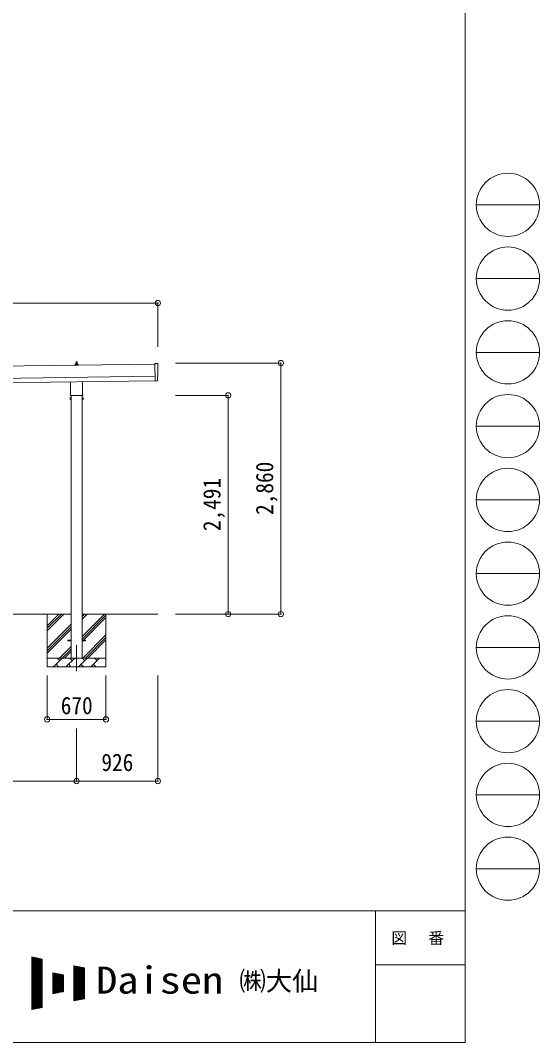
# Model space of a CAD drawing. Units: millimetres at full size, sheet at 1:60. Extents: x -16864 to 16864, y -11640 to 11640.
# Drawn here: x 10953 to 16864, y -11640 to 0 of the extents above; entities that cross this region are included whole.
import ezdxf
from ezdxf.enums import TextEntityAlignment as Align

# ---------------------------------------------------------------- set-up
doc = ezdxf.new("R2010")
doc.units = ezdxf.units.MM
doc.header["$LTSCALE"] = 60
doc.header["$PDMODE"] = 32
doc.header["$PDSIZE"] = 60
doc.linetypes.add('CHAIN1', pattern=[8, 5, -1, 1, -1])
for name, color, linetype, lineweight in [('0-1_Defpoints', 7, 'CHAIN1', 9), ('0-2_TEXT1', 4, 'Continuous', 9), ('0-3_SHAPE', 7, 'Continuous', 9), ('0-8_TABLE1', 6, 'Continuous', 9), ('F-0', 7, 'Continuous', 9)]:
    doc.layers.add(name, color=color, linetype=linetype, lineweight=lineweight)
doc.styles.add('ＭＳ ゴシック', font='')
doc.styles.get('ＭＳ ゴシック').set_extended_font_data('MS Gothic')

msp = doc.modelspace()

# ---------------------------------------------------------------- linework, layer by layer
at = {"layer": '0-1_Defpoints'}
msp.add_line((11592.3, -7110.97), (11592.3, -7459.97), dxfattribs=at)
at = {"layer": '0-2_TEXT1'}
for p, q in [((12482.98, -3912.55), (6877.36, -3992.63)), ((11574.36, -3925.92), (11574.36, -3918.21)), ((11610.86, -3925.92), (11574.36, -3925.92)), ((11574.74, -3917.42), (11610.47, -3917.42)), ((11575.12, -3917.24), (11581.84, -3915.61)), ((11582.22, -3915.42), (11602.99, -3915.42)), ((11582.61, -3914.64), (11582.61, -3910.42)), ((11583.61, -3910.42), (11601.61, -3910.42)), ((11586.61, -3910.42), (11587.33, -3886.9)), ((11588.33, -3885.92), (11596.88, -3885.92)), ((11597.88, -3886.9), (11598.61, -3910.42)), ((11602.61, -3914.64), (11602.61, -3910.42)), ((11610.09, -3917.24), (11603.37, -3915.61)), ((11610.86, -3925.92), (11610.86, -3918.21)), ((12482.91, -3907.46), (12485.75, -4106.3)), ((12514.59, -3908.67), (12482.91, -3907.46)), ((6879.36, -4132.62), (12484.98, -4052.54)), ((6880.08, -4182.61), (12485.7, -4102.53)), ((11524, -4259.91), (11524, -4116.27)), ((11660.6, -4114.32), (11660.6, -4259.91)), ((12503.96, -4105.14), (12485.75, -4106.3)), ((12504.64, -4105.76), (12503.96, -4105.14)), ((12505.38, -4106.02), (12512.29, -4105.56)), ((11518.3, -4298.18), (11519.06, -4296.87)), ((11518.3, -4298.18), (11518.3, -4315.18)), ((11525.3, -4301.78), (11519.06, -4301.78)), ((11522.3, -4268.68), (11522.3, -4263.18)), ((11660.24, -4272.18), (11524.36, -4272.18)), ((11529.8, -4272.18), (11529.8, -7260.97)), ((11654.8, -7260.97), (11654.8, -4272.18)), ((11659.3, -4301.78), (11665.54, -4301.78)), ((11662.3, -4263.18), (11662.3, -4268.68)), ((11666.3, -4298.18), (11665.54, -4296.87)), ((11666.3, -4298.18), (11666.3, -4315.18)), ((11518.3, -4315.18), (11519.06, -4316.5)), ((11525.3, -4311.59), (11519.06, -4311.59)), ((11525.3, -4316.5), (11519.06, -4316.5)), ((11527.8, -4315.88), (11525.3, -4315.88)), ((11656.8, -4315.88), (11659.3, -4315.88)), ((11659.3, -4311.59), (11665.54, -4311.59)), ((11659.3, -4316.5), (11665.54, -4316.5)), ((11666.3, -4315.18), (11665.54, -4316.5)), ((11492.3, -7056.47), (11529.8, -7056.47)), ((11492.3, -7065.47), (11492.3, -7056.47)), ((11492.3, -7056.47), (11529.8, -7056.47)), ((11492.3, -7065.47), (11492.3, -7056.47)), ((11492.3, -7065.47), (11529.8, -7065.47)), ((11492.3, -7065.47), (11529.8, -7065.47)), ((11654.8, -7056.47), (11692.3, -7056.47)), ((11654.8, -7056.47), (11692.3, -7056.47)), ((11654.8, -7065.47), (11692.3, -7065.47)), ((11654.8, -7065.47), (11692.3, -7065.47)), ((11692.3, -7065.47), (11692.3, -7056.47)), ((11692.3, -7065.47), (11692.3, -7056.47))]:
    msp.add_line(p, q, dxfattribs=at)
for points in [[(12515.09, -4102.53), (12514.42, -4055.5), (12515.02, -4055.49)], [(11525.3, -4316.5), (11525.3, -4296.87), (11519.06, -4296.87)], [(11525.3, -4315.88), (11525.3, -4297.48), (11527.8, -4297.48)], [(11659.3, -4315.88), (11659.3, -4297.48), (11656.8, -4297.48)], [(11659.3, -4316.5), (11659.3, -4296.87), (11665.54, -4296.87)]]:
    msp.add_lwpolyline(points, dxfattribs=at)
for points in [[(11527.8, -4317.18), (11527.8, -4296.18), (11529.8, -4296.18), (11529.8, -4317.18)], [(11656.8, -4317.18), (11656.8, -4296.18), (11654.8, -4296.18), (11654.8, -4317.18)]]:
    msp.add_lwpolyline(points, close=True, dxfattribs=at)
for centre, radius, start, end in [((11575.36, -3918.21), 1, 103.62699, 180), ((11581.61, -3914.64), 1, 283.62699, 0), ((11586.69, -3911.06), 4.13, 90, 171.17633), ((11583.61, -3911.42), 1, 90, 180), ((11588.33, -3886.92), 1, 90, 178.60509), ((11595.94, -3910.42), 4.83, 133.60282, 180), ((11589.27, -3910.42), 4.83, 0, 46.39718), ((11596.88, -3886.92), 1, 1.39491, 90), ((11598.52, -3911.06), 4.13, 8.82367, 90), ((11601.61, -3911.42), 1, 0, 90), ((11603.61, -3914.64), 1, 180, 256.37301), ((11609.86, -3918.21), 1, 0, 76.37301), ((12505.31, -4105.02), 1, 227.3164, 273.81435), ((11522.64, -4299.32), 4.34, 145.61575, 214.38425), ((11534.54, -4306.68), 16.24, 162.41205, 197.58795), ((11526.3, -4263.18), 4, 125.09963, 180), ((11526.3, -4268.68), 4, 180, 194.47751), ((11526.3, -4268.68), 4, 194.47751, 241.04498), ((11658.3, -4268.68), 4, 298.95502, 345.52249), ((11658.3, -4263.18), 4, 0, 54.90037), ((11658.3, -4268.68), 4, 345.52249, 0), ((11661.95, -4299.32), 4.34, 325.61575, 34.38425), ((11650.06, -4306.68), 16.24, 342.41205, 17.58795), ((11522.64, -4314.04), 4.34, 145.61575, 214.38425), ((11661.95, -4314.04), 4.34, 325.61575, 34.38425)]:
    msp.add_arc(centre, radius, start, end, dxfattribs=at)
for centre, major_axis, ratio, start_param, end_param in [((12514.39, -3911.66), (3, -0.04), 0.99863, 6.26838895, 7.80162176), ((17280.77, -3914), (-4762.89, -68.04), 0.99863, 6.26840604, 6.29770427), ((12514.96, -4051.09), (4.41, -0.06), 0.99863, 4.71238898, 6.29767781), ((12512.09, -4102.56), (2.21, -2.04), 0.9974, 5.52523108, 7.04113953)]:
    msp.add_ellipse(centre, major_axis=major_axis, ratio=ratio, start_param=start_param, end_param=end_param, dxfattribs=at)
at = {"layer": '0-3_SHAPE'}
for p, q in [((11529.8, -6760.97), (9754.8, -6760.97)), ((11257.3, -6760.97), (11257.3, -7360.97)), ((11257.3, -6894.45), (11390.78, -6760.97)), ((11257.3, -6922.73), (11419.07, -6760.97)), ((11257.3, -6951.02), (11447.35, -6760.97)), ((12518.3, -6760.97), (11654.8, -6760.97)), ((11654.8, -6789.79), (11683.62, -6760.97)), ((11654.8, -6818.08), (11711.91, -6760.97)), ((11654.8, -7016.07), (11907.3, -6763.57)), ((11654.8, -7044.35), (11927.3, -6771.85)), ((11654.8, -7072.63), (11927.3, -6800.13)), ((11927.3, -6760.97), (11927.3, -7360.97)), ((11257.3, -7149.01), (11529.8, -6876.51)), ((11257.3, -7177.29), (11529.8, -6904.79)), ((11257.3, -7205.58), (11529.8, -6933.08)), ((11664.46, -7260.97), (11927.3, -6998.12)), ((11692.74, -7260.97), (11927.3, -7026.41)), ((11721.03, -7260.97), (11927.3, -7054.69)), ((11399.9, -7260.97), (11529.8, -7131.07)), ((11428.18, -7260.97), (11529.8, -7159.35)), ((11456.47, -7260.97), (11529.8, -7187.63)), ((11257.3, -7260.97), (11927.3, -7260.97)), ((11330.17, -7360.97), (11430.17, -7260.97)), ((11358.72, -7332.41), (11387.27, -7360.97)), ((11401.61, -7289.52), (11373.06, -7260.97)), ((11471.59, -7360.97), (11571.59, -7260.97)), ((11500.14, -7332.41), (11528.7, -7360.97)), ((11543.04, -7289.52), (11514.48, -7260.97)), ((11613.01, -7360.97), (11713.01, -7260.97)), ((11641.56, -7332.41), (11670.12, -7360.97)), ((11684.46, -7289.52), (11655.9, -7260.97)), ((11754.43, -7360.97), (11854.43, -7260.97)), ((11782.98, -7332.41), (11811.54, -7360.97)), ((11825.88, -7289.52), (11797.32, -7260.97)), ((11927.3, -7360.97), (11257.3, -7360.97))]:
    msp.add_line(p, q, dxfattribs=at)
at = {"layer": '0-8_TABLE1'}
for p, q in [((12518.3, -3218.33), (1169.3, -3218.33)), ((12518.3, -3218.33), (12518.3, -3718.33)), ((13918.3, -3901.36), (12718.3, -3901.36)), ((13918.3, -6760.97), (13918.3, -3901.36)), ((13318.3, -4269.68), (12718.3, -4269.68)), ((13318.3, -4269.68), (13318.3, -6760.97)), ((13918.3, -6760.97), (12718.3, -6760.97)), ((11257.3, -7959.97), (11257.3, -7459.97)), ((11927.3, -7959.97), (11927.3, -7459.97)), ((12517.99, -8661.97), (12517.99, -7459.97)), ((11257.3, -7959.97), (11927.3, -7959.97)), ((11592.3, -8661.97), (11592.3, -8061.97)), ((11592.3, -8661.97), (9692.3, -8661.97)), ((12517.99, -8661.97), (11592.3, -8661.97))]:
    msp.add_line(p, q, dxfattribs=at)
for p in [(12518.3, -3218.33), (13918.3, -3901.36), (13318.3, -4269.68), (13318.3, -6760.97), (13918.3, -6760.97), (11257.3, -7959.97), (11927.3, -7959.97), (11592.3, -8661.97), (12517.99, -8661.97)]:
    msp.add_point(p, dxfattribs=at)
at = {"layer": 'F-0', "color": 5, "lineweight": 5}
for p, q in [((16015.88, 11640), (16015.88, -11640)), ((-16864.12, -10140), (16015.88, -10140)), ((14995.88, -10140), (14995.88, -11640)), ((14995.88, -10755), (16015.88, -10755)), ((-16864.12, -11640), (16015.88, -11640))]:
    msp.add_line(p, q, dxfattribs=at)
at = {"layer": 'F-0', "color": 4}
for p, q in [((16144.11, -2100), (16864.12, -2100)), ((16144.11, -2940), (16864.12, -2940)), ((16144.11, -3780), (16864.12, -3780)), ((16144.11, -4620), (16864.12, -4620)), ((16144.11, -5460), (16864.12, -5460)), ((16144.11, -6300), (16864.12, -6300)), ((16144.11, -7140), (16864.12, -7140)), ((16144.11, -7980), (16864.12, -7980)), ((16144.11, -8820), (16864.12, -8820)), ((16144.11, -9660), (16864.12, -9660))]:
    msp.add_line(p, q, dxfattribs=at)
at = {"layer": 'F-0'}
for p, q in [((11082.29, -10665.2), (11202.29, -10690.2)), ((11082.29, -10665.2), (11082.29, -11265.2)), ((11082.29, -10670.85), (11109.39, -10670.85)), ((11082.29, -10676.85), (11138.19, -10676.85)), ((11082.29, -10682.85), (11166.99, -10682.85)), ((11082.29, -10688.85), (11195.79, -10688.85)), ((11082.29, -10694.85), (11202.29, -10694.85)), ((11082.29, -10700.85), (11202.29, -10700.85)), ((11082.29, -10706.85), (11202.29, -10706.85)), ((11085.85, -11264.46), (11085.85, -10665.94)), ((11091.85, -11263.21), (11091.85, -10667.19)), ((11097.85, -11261.96), (11097.85, -10668.44)), ((11103.85, -11260.71), (11103.85, -10669.69)), ((11109.85, -11259.46), (11109.85, -10670.94)), ((11115.85, -11258.21), (11115.85, -10672.19)), ((11121.85, -11256.96), (11121.85, -10673.44)), ((11127.85, -11255.71), (11127.85, -10674.69)), ((11133.85, -11254.46), (11133.85, -10675.94)), ((11139.85, -11253.21), (11139.85, -10677.19)), ((11145.85, -11251.96), (11145.85, -10678.44)), ((11151.85, -11250.71), (11151.85, -10679.69)), ((11157.85, -11249.46), (11157.85, -10680.94)), ((11163.85, -11248.21), (11163.85, -10682.19)), ((11169.85, -11246.96), (11169.85, -10683.44)), ((11175.85, -11245.71), (11175.85, -10684.69)), ((11181.85, -11244.46), (11181.85, -10685.94)), ((11187.85, -11243.21), (11187.85, -10687.19)), ((11193.85, -11241.96), (11193.85, -10688.44)), ((11199.85, -11240.71), (11199.85, -10689.69)), ((11202.29, -10690.2), (11202.29, -11240.2)), ((11082.29, -10712.85), (11202.29, -10712.85)), ((11082.29, -10718.85), (11202.29, -10718.85)), ((11082.29, -10724.85), (11202.29, -10724.85)), ((11082.29, -10730.85), (11202.29, -10730.85)), ((11082.29, -10736.85), (11202.29, -10736.85)), ((11082.29, -10742.85), (11202.29, -10742.85)), ((11082.29, -10748.85), (11202.29, -10748.85)), ((11082.29, -10754.85), (11202.29, -10754.85)), ((11082.29, -10760.85), (11202.29, -10760.85)), ((11082.29, -10766.85), (11202.29, -10766.85)), ((11082.29, -10772.85), (11202.29, -10772.85)), ((11082.29, -10778.85), (11202.29, -10778.85)), ((11082.29, -10784.85), (11202.29, -10784.85)), ((11082.29, -10790.85), (11202.29, -10790.85)), ((11082.29, -10796.85), (11202.29, -10796.85)), ((11082.29, -10802.85), (11202.29, -10802.85)), ((11082.29, -10808.85), (11202.29, -10808.85)), ((11082.29, -10814.85), (11202.29, -10814.85)), ((11082.29, -10820.85), (11202.29, -10820.85)), ((11562.29, -10765.2), (11682.29, -10790.2)), ((11562.29, -10765.2), (11562.29, -11165.2)), ((11562.29, -10766.85), (11570.19, -10766.85)), ((11562.29, -10772.85), (11598.99, -10772.85)), ((11562.29, -10778.85), (11627.79, -10778.85)), ((11562.29, -10784.85), (11656.59, -10784.85)), ((11562.29, -10790.85), (11682.29, -10790.85)), ((11562.29, -10796.85), (11682.29, -10796.85)), ((11562.29, -10802.85), (11682.29, -10802.85)), ((11562.29, -10808.85), (11682.29, -10808.85)), ((11562.29, -10814.85), (11682.29, -10814.85)), ((11562.29, -10820.85), (11682.29, -10820.85)), ((11565.85, -11164.46), (11565.85, -10765.94)), ((11571.85, -11163.21), (11571.85, -10767.19)), ((11577.85, -11161.96), (11577.85, -10768.44)), ((11583.85, -11160.71), (11583.85, -10769.69)), ((11589.85, -11159.46), (11589.85, -10770.94)), ((11595.85, -11158.21), (11595.85, -10772.19)), ((11601.85, -11156.96), (11601.85, -10773.44)), ((11607.85, -11155.71), (11607.85, -10774.69)), ((11613.85, -11154.46), (11613.85, -10775.94)), ((11619.85, -11153.21), (11619.85, -10777.19)), ((11625.85, -11151.96), (11625.85, -10778.44)), ((11631.85, -11150.71), (11631.85, -10779.69)), ((11637.85, -11149.46), (11637.85, -10780.94)), ((11643.85, -11148.21), (11643.85, -10782.19)), ((11649.85, -11146.96), (11649.85, -10783.44)), ((11655.85, -11145.71), (11655.85, -10784.69)), ((11661.85, -11144.46), (11661.85, -10785.94)), ((11667.85, -11143.21), (11667.85, -10787.19)), ((11673.85, -11141.96), (11673.85, -10788.44)), ((11679.85, -11140.71), (11679.85, -10789.69)), ((11682.29, -10790.2), (11682.29, -11140.2)), ((11082.29, -10826.85), (11202.29, -10826.85)), ((11082.29, -10832.85), (11202.29, -10832.85)), ((11082.29, -10838.85), (11202.29, -10838.85)), ((11082.29, -10844.85), (11202.29, -10844.85)), ((11082.29, -10850.85), (11202.29, -10850.85)), ((11082.29, -10856.85), (11202.29, -10856.85)), ((11082.29, -10862.85), (11202.29, -10862.85)), ((11082.29, -10868.85), (11202.29, -10868.85)), ((11082.29, -10874.85), (11202.29, -10874.85)), ((11082.29, -10880.85), (11202.29, -10880.85)), ((11082.29, -10886.85), (11202.29, -10886.85)), ((11082.29, -10892.85), (11202.29, -10892.85)), ((11082.29, -10898.85), (11202.29, -10898.85)), ((11082.29, -10904.85), (11202.29, -10904.85)), ((11082.29, -10910.85), (11202.29, -10910.85)), ((11082.29, -10916.85), (11202.29, -10916.85)), ((11082.29, -10922.85), (11202.29, -10922.85)), ((11082.29, -10928.85), (11202.29, -10928.85)), ((11082.29, -10934.85), (11202.29, -10934.85)), ((11082.29, -10940.85), (11202.29, -10940.85)), ((11322.29, -10845.2), (11442.29, -10870.2)), ((11322.29, -10845.2), (11322.29, -11085.2)), ((11322.29, -10850.85), (11349.39, -10850.85)), ((11322.29, -10856.85), (11378.19, -10856.85)), ((11322.29, -10862.85), (11406.99, -10862.85)), ((11322.29, -10868.85), (11435.79, -10868.85)), ((11322.29, -10874.85), (11442.29, -10874.85)), ((11322.29, -10880.85), (11442.29, -10880.85)), ((11322.29, -10886.85), (11442.29, -10886.85)), ((11322.29, -10892.85), (11442.29, -10892.85)), ((11322.29, -10898.85), (11442.29, -10898.85)), ((11322.29, -10904.85), (11442.29, -10904.85)), ((11322.29, -10910.85), (11442.29, -10910.85)), ((11322.29, -10916.85), (11442.29, -10916.85)), ((11322.29, -10922.85), (11442.29, -10922.85)), ((11322.29, -10928.85), (11442.29, -10928.85)), ((11322.29, -10934.85), (11442.29, -10934.85)), ((11322.29, -10940.85), (11442.29, -10940.85)), ((11325.85, -11084.46), (11325.85, -10845.94)), ((11331.85, -11083.21), (11331.85, -10847.19)), ((11337.85, -11081.96), (11337.85, -10848.44)), ((11343.85, -11080.71), (11343.85, -10849.69)), ((11349.85, -11079.46), (11349.85, -10850.94)), ((11355.85, -11078.21), (11355.85, -10852.19)), ((11361.85, -11076.96), (11361.85, -10853.44)), ((11367.85, -11075.71), (11367.85, -10854.69)), ((11373.85, -11074.46), (11373.85, -10855.94)), ((11379.85, -11073.21), (11379.85, -10857.19)), ((11385.85, -11071.96), (11385.85, -10858.44)), ((11391.85, -11070.71), (11391.85, -10859.69)), ((11397.85, -11069.46), (11397.85, -10860.94)), ((11403.85, -11068.21), (11403.85, -10862.19)), ((11409.85, -11066.96), (11409.85, -10863.44)), ((11415.85, -11065.71), (11415.85, -10864.69)), ((11421.85, -11064.46), (11421.85, -10865.94)), ((11427.85, -11063.21), (11427.85, -10867.19)), ((11433.85, -11061.96), (11433.85, -10868.44)), ((11439.85, -11060.71), (11439.85, -10869.69)), ((11442.29, -10870.2), (11442.29, -11060.2)), ((11562.29, -10826.85), (11682.29, -10826.85)), ((11562.29, -10832.85), (11682.29, -10832.85)), ((11562.29, -10838.85), (11682.29, -10838.85)), ((11562.29, -10844.85), (11682.29, -10844.85)), ((11562.29, -10850.85), (11682.29, -10850.85)), ((11562.29, -10856.85), (11682.29, -10856.85)), ((11562.29, -10862.85), (11682.29, -10862.85)), ((11562.29, -10868.85), (11682.29, -10868.85)), ((11562.29, -10874.85), (11682.29, -10874.85)), ((11562.29, -10880.85), (11682.29, -10880.85)), ((11562.29, -10886.85), (11682.29, -10886.85)), ((11562.29, -10892.85), (11682.29, -10892.85)), ((11562.29, -10898.85), (11682.29, -10898.85)), ((11562.29, -10904.85), (11682.29, -10904.85)), ((11562.29, -10910.85), (11682.29, -10910.85)), ((11562.29, -10916.85), (11682.29, -10916.85)), ((11562.29, -10922.85), (11682.29, -10922.85)), ((11562.29, -10928.85), (11682.29, -10928.85)), ((11562.29, -10934.85), (11682.29, -10934.85)), ((11562.29, -10940.85), (11682.29, -10940.85)), ((11082.29, -10946.85), (11202.29, -10946.85)), ((11082.29, -10952.85), (11202.29, -10952.85)), ((11082.29, -10958.85), (11202.29, -10958.85)), ((11082.29, -10964.85), (11202.29, -10964.85)), ((11082.29, -10970.85), (11202.29, -10970.85)), ((11082.29, -10976.85), (11202.29, -10976.85)), ((11082.29, -10982.85), (11202.29, -10982.85)), ((11082.29, -10988.85), (11202.29, -10988.85)), ((11082.29, -10994.85), (11202.29, -10994.85)), ((11082.29, -11000.85), (11202.29, -11000.85)), ((11082.29, -11006.85), (11202.29, -11006.85)), ((11082.29, -11012.85), (11202.29, -11012.85)), ((11082.29, -11018.85), (11202.29, -11018.85)), ((11082.29, -11024.85), (11202.29, -11024.85)), ((11082.29, -11030.85), (11202.29, -11030.85)), ((11082.29, -11036.85), (11202.29, -11036.85)), ((11082.29, -11042.85), (11202.29, -11042.85)), ((11082.29, -11048.85), (11202.29, -11048.85)), ((11082.29, -11054.85), (11202.29, -11054.85)), ((11322.29, -10946.85), (11442.29, -10946.85)), ((11322.29, -10952.85), (11442.29, -10952.85)), ((11322.29, -10958.85), (11442.29, -10958.85)), ((11322.29, -10964.85), (11442.29, -10964.85)), ((11322.29, -10970.85), (11442.29, -10970.85)), ((11322.29, -10976.85), (11442.29, -10976.85)), ((11322.29, -10982.85), (11442.29, -10982.85)), ((11322.29, -10988.85), (11442.29, -10988.85)), ((11322.29, -10994.85), (11442.29, -10994.85)), ((11322.29, -11000.85), (11442.29, -11000.85)), ((11322.29, -11006.85), (11442.29, -11006.85)), ((11322.29, -11012.85), (11442.29, -11012.85)), ((11322.29, -11018.85), (11442.29, -11018.85)), ((11322.29, -11024.85), (11442.29, -11024.85)), ((11322.29, -11030.85), (11442.29, -11030.85)), ((11322.29, -11036.85), (11442.29, -11036.85)), ((11322.29, -11042.85), (11442.29, -11042.85)), ((11322.29, -11048.85), (11442.29, -11048.85)), ((11322.29, -11054.85), (11442.29, -11054.85)), ((11562.29, -10946.85), (11682.29, -10946.85)), ((11562.29, -10952.85), (11682.29, -10952.85)), ((11562.29, -10958.85), (11682.29, -10958.85)), ((11562.29, -10964.85), (11682.29, -10964.85)), ((11562.29, -10970.85), (11682.29, -10970.85)), ((11562.29, -10976.85), (11682.29, -10976.85)), ((11562.29, -10982.85), (11682.29, -10982.85)), ((11562.29, -10988.85), (11682.29, -10988.85)), ((11562.29, -10994.85), (11682.29, -10994.85)), ((11562.29, -11000.85), (11682.29, -11000.85)), ((11562.29, -11006.85), (11682.29, -11006.85)), ((11562.29, -11012.85), (11682.29, -11012.85)), ((11562.29, -11018.85), (11682.29, -11018.85)), ((11562.29, -11024.85), (11682.29, -11024.85)), ((11562.29, -11030.85), (11682.29, -11030.85)), ((11562.29, -11036.85), (11682.29, -11036.85)), ((11562.29, -11042.85), (11682.29, -11042.85)), ((11562.29, -11048.85), (11682.29, -11048.85)), ((11562.29, -11054.85), (11682.29, -11054.85)), ((11082.29, -11060.85), (11202.29, -11060.85)), ((11082.29, -11066.85), (11202.29, -11066.85)), ((11082.29, -11072.85), (11202.29, -11072.85)), ((11082.29, -11078.85), (11202.29, -11078.85)), ((11082.29, -11084.85), (11202.29, -11084.85)), ((11082.29, -11090.85), (11202.29, -11090.85)), ((11082.29, -11096.85), (11202.29, -11096.85)), ((11082.29, -11102.85), (11202.29, -11102.85)), ((11082.29, -11108.85), (11202.29, -11108.85)), ((11082.29, -11114.85), (11202.29, -11114.85)), ((11082.29, -11120.85), (11202.29, -11120.85)), ((11082.29, -11126.85), (11202.29, -11126.85)), ((11082.29, -11132.85), (11202.29, -11132.85)), ((11082.29, -11138.85), (11202.29, -11138.85)), ((11082.29, -11144.85), (11202.29, -11144.85)), ((11082.29, -11150.85), (11202.29, -11150.85)), ((11082.29, -11156.85), (11202.29, -11156.85)), ((11082.29, -11162.85), (11202.29, -11162.85)), ((11082.29, -11168.85), (11202.29, -11168.85)), ((11322.29, -11085.2), (11442.29, -11060.2)), ((11322.29, -11060.85), (11439.19, -11060.85)), ((11322.29, -11066.85), (11410.39, -11066.85)), ((11322.29, -11072.85), (11381.59, -11072.85)), ((11322.29, -11078.85), (11352.79, -11078.85)), ((11322.29, -11084.85), (11323.99, -11084.85)), ((11562.29, -11060.85), (11682.29, -11060.85)), ((11562.29, -11066.85), (11682.29, -11066.85)), ((11562.29, -11072.85), (11682.29, -11072.85)), ((11562.29, -11078.85), (11682.29, -11078.85)), ((11562.29, -11084.85), (11682.29, -11084.85)), ((11562.29, -11090.85), (11682.29, -11090.85)), ((11562.29, -11096.85), (11682.29, -11096.85)), ((11562.29, -11102.85), (11682.29, -11102.85)), ((11562.29, -11108.85), (11682.29, -11108.85)), ((11562.29, -11114.85), (11682.29, -11114.85)), ((11562.29, -11120.85), (11682.29, -11120.85)), ((11562.29, -11126.85), (11682.29, -11126.85)), ((11562.29, -11132.85), (11682.29, -11132.85)), ((11562.29, -11138.85), (11682.29, -11138.85)), ((11682.29, -11140.2), (11562.29, -11165.2)), ((11562.29, -11144.85), (11659.99, -11144.85)), ((11562.29, -11150.85), (11631.19, -11150.85)), ((11562.29, -11156.85), (11602.39, -11156.85)), ((11562.29, -11162.85), (11573.59, -11162.85)), ((11082.29, -11174.85), (11202.29, -11174.85)), ((11082.29, -11180.85), (11202.29, -11180.85)), ((11082.29, -11186.85), (11202.29, -11186.85)), ((11082.29, -11192.85), (11202.29, -11192.85)), ((11082.29, -11198.85), (11202.29, -11198.85)), ((11082.29, -11204.85), (11202.29, -11204.85)), ((11082.29, -11210.85), (11202.29, -11210.85)), ((11082.29, -11216.85), (11202.29, -11216.85)), ((11082.29, -11222.85), (11202.29, -11222.85)), ((11082.29, -11228.85), (11202.29, -11228.85)), ((11082.29, -11234.85), (11202.29, -11234.85)), ((11202.29, -11240.2), (11082.29, -11265.2)), ((11082.29, -11240.85), (11199.19, -11240.85)), ((11082.29, -11246.85), (11170.39, -11246.85)), ((11082.29, -11252.85), (11141.59, -11252.85)), ((11082.29, -11258.85), (11112.79, -11258.85)), ((11082.29, -11264.85), (11083.99, -11264.85))]:
    msp.add_line(p, q, dxfattribs=at)
at = {"layer": 'F-0', "color": 4}
for centre in [(16504.11, -2100), (16504.11, -2940), (16504.11, -3780), (16504.11, -4620), (16504.11, -5460), (16504.11, -6300), (16504.11, -7140), (16504.11, -7980), (16504.11, -8820), (16504.11, -9660)]:
    msp.add_circle(centre, 360, dxfattribs=at)

# ---------------------------------------------------------------- texts
at = {"layer": '0-8_TABLE1', "color": 7, "style": 'ＭＳ ゴシック', "width": 0.9}
for s, p in [('2,860', (13890.8, -5631.16)), ('2,491', (13290.8, -5815.33))]:
    msp.add_text(s, height=197.9, rotation=90, dxfattribs=at).set_placement(p, align=Align.BOTTOM_LEFT)
for s, p in [('670', (11412.3, -7959.97)), ('926', (11875.15, -8606.97))]:
    msp.add_text(s, height=197.9, dxfattribs=at).set_placement(p, align=Align.BOTTOM_LEFT)
at = {"layer": 'F-0', "style": 'ＭＳ ゴシック', "width": 1.15}
msp.add_text('Daisen', height=307.9, dxfattribs=at).set_placement((11816.02, -11175.2), align=Align.BOTTOM_LEFT)
at = {"layer": 'F-0', "style": 'ＭＳ ゴシック'}
msp.add_text('㈱大仙\u3000', height=219.9, dxfattribs=at).set_placement((13446.81, -11115.2), align=Align.BOTTOM_LEFT)
at = {"layer": 'F-0', "insert": (15175.88, -10530), "char_height": 132, "attachment_point": 7, "style": 'ＭＳ ゴシック'}
msp.add_mtext('\\T1.17;図\u3000番', dxfattribs=at)

doc.saveas('drawing.dxf')
